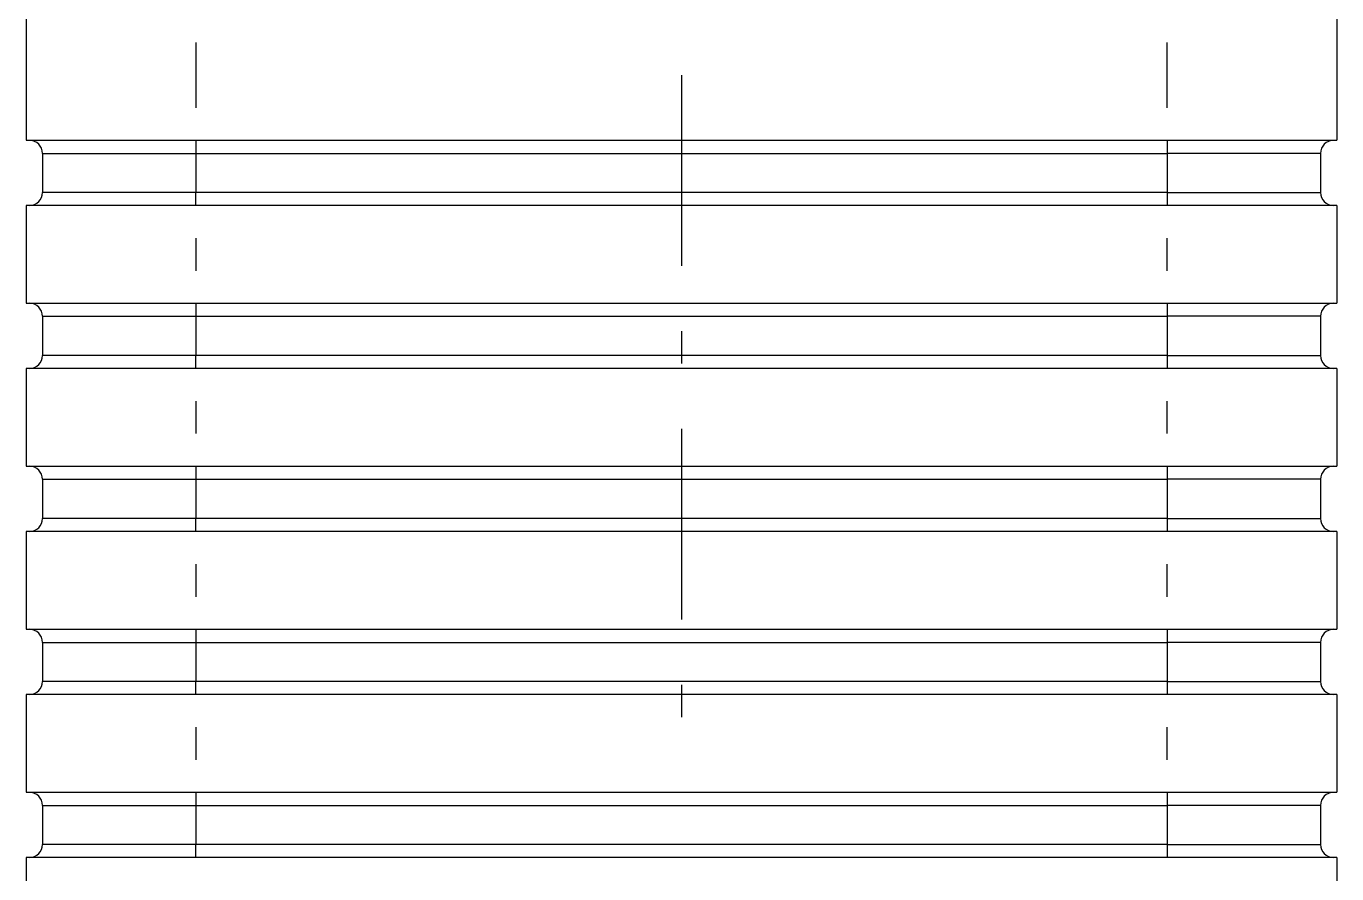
# Model space of a CAD drawing. Extents: x -194 to 239, y -574 to -265.
# Drawn here: x -147.39 to -133.7, y -439.38 to -430.53 of the extents above; entities that cross this region are included whole.
import ezdxf

# ---------------------------------------------------------------- set-up
doc = ezdxf.new("R2010")
doc.units = 0
doc.header["$LTSCALE"] = 0.5
doc.layers.add('1', color=7, linetype='CONTINUOUS')

msp = doc.modelspace()

# ---------------------------------------------------------------- linework, layer by layer
at = {"layer": '1', "linetype": 'Continuous'}
for p, q in [((-147.391, -430.358), (-147.391, -431.72)), ((-133.701, -430.358), (-133.701, -431.72)), ((-145.62, -430.699), (-145.62, -431.38)), ((-135.472, -431.38), (-135.472, -430.699)), ((-140.546, -431.039), (-140.546, -433.032)), ((-147.391, -431.72), (-147.384, -431.72)), ((-147.384, -431.72), (-147.361, -431.72)), ((-147.361, -431.72), (-147.324, -431.72)), ((-147.324, -431.72), (-147.272, -431.72)), ((-147.272, -431.72), (-147.206, -431.72)), ((-147.206, -431.72), (-147.126, -431.72)), ((-147.126, -431.72), (-147.034, -431.72)), ((-147.034, -431.72), (-146.929, -431.72)), ((-146.929, -431.72), (-146.813, -431.72)), ((-146.813, -431.72), (-146.688, -431.72)), ((-146.688, -431.72), (-146.553, -431.72)), ((-146.553, -431.72), (-146.41, -431.72)), ((-146.41, -431.72), (-146.26, -431.72)), ((-146.26, -431.72), (-146.105, -431.72)), ((-146.105, -431.72), (-145.946, -431.72)), ((-145.946, -431.72), (-145.784, -431.72)), ((-145.784, -431.72), (-145.62, -431.72)), ((-145.62, -431.72), (-135.472, -431.72)), ((-145.62, -431.72), (-145.62, -431.731)), ((-145.62, -431.731), (-145.62, -431.76)), ((-145.62, -431.76), (-145.62, -431.805)), ((-135.472, -431.72), (-135.309, -431.72)), ((-135.472, -431.72), (-135.472, -431.731)), ((-135.472, -431.731), (-135.472, -431.76)), ((-135.472, -431.76), (-135.472, -431.805)), ((-135.309, -431.72), (-135.147, -431.72)), ((-135.147, -431.72), (-134.988, -431.72)), ((-134.988, -431.72), (-134.833, -431.72)), ((-134.833, -431.72), (-134.683, -431.72)), ((-134.683, -431.72), (-134.54, -431.72)), ((-134.54, -431.72), (-134.405, -431.72)), ((-134.405, -431.72), (-134.279, -431.72)), ((-134.279, -431.72), (-134.164, -431.72)), ((-134.164, -431.72), (-134.059, -431.72)), ((-134.059, -431.72), (-133.967, -431.72)), ((-133.967, -431.72), (-133.887, -431.72)), ((-133.887, -431.72), (-133.821, -431.72)), ((-133.821, -431.72), (-133.769, -431.72)), ((-133.769, -431.72), (-133.732, -431.72)), ((-133.732, -431.72), (-133.709, -431.72)), ((-133.709, -431.72), (-133.701, -431.72)), ((-147.221, -431.857), (-147.221, -432.265)), ((-147.221, -431.857), (-147.213, -431.857)), ((-147.213, -431.857), (-147.19, -431.857)), ((-147.19, -431.857), (-147.152, -431.857)), ((-147.152, -431.857), (-147.099, -431.857)), ((-147.099, -431.857), (-147.032, -431.857)), ((-147.032, -431.857), (-146.951, -431.857)), ((-146.951, -431.857), (-146.858, -431.857)), ((-146.858, -431.857), (-146.752, -431.857)), ((-146.752, -431.857), (-146.636, -431.857)), ((-146.636, -431.857), (-146.51, -431.857)), ((-146.51, -431.857), (-146.375, -431.857)), ((-146.375, -431.857), (-146.233, -431.857)), ((-146.233, -431.857), (-146.085, -431.857)), ((-146.085, -431.857), (-145.933, -431.857)), ((-145.933, -431.857), (-145.777, -431.857)), ((-145.777, -431.857), (-145.62, -431.857)), ((-145.62, -431.805), (-145.62, -431.857)), ((-145.62, -431.857), (-135.472, -431.857)), ((-145.62, -431.857), (-145.62, -432.265)), ((-135.472, -431.805), (-135.472, -431.857)), ((-135.472, -431.857), (-135.472, -432.265)), ((-135.315, -431.857), (-135.472, -431.857)), ((-135.16, -431.857), (-135.315, -431.857)), ((-135.008, -431.857), (-135.16, -431.857)), ((-134.86, -431.857), (-135.008, -431.857)), ((-134.718, -431.857), (-134.86, -431.857)), ((-134.583, -431.857), (-134.718, -431.857)), ((-134.457, -431.857), (-134.583, -431.857)), ((-134.341, -431.857), (-134.457, -431.857)), ((-134.235, -431.857), (-134.341, -431.857)), ((-134.141, -431.857), (-134.235, -431.857)), ((-134.061, -431.857), (-134.141, -431.857)), ((-133.994, -431.857), (-134.061, -431.857)), ((-133.941, -431.857), (-133.994, -431.857)), ((-133.902, -431.857), (-133.941, -431.857)), ((-133.879, -431.857), (-133.902, -431.857)), ((-133.872, -431.857), (-133.879, -431.857)), ((-133.872, -431.857), (-133.872, -432.265)), ((-147.213, -432.265), (-147.221, -432.265)), ((-147.19, -432.265), (-147.213, -432.265)), ((-147.152, -432.265), (-147.19, -432.265)), ((-147.099, -432.265), (-147.152, -432.265)), ((-147.032, -432.265), (-147.099, -432.265)), ((-146.951, -432.265), (-147.032, -432.265)), ((-146.858, -432.265), (-146.951, -432.265)), ((-146.752, -432.265), (-146.858, -432.265)), ((-146.636, -432.265), (-146.752, -432.265)), ((-146.51, -432.265), (-146.636, -432.265)), ((-146.375, -432.265), (-146.51, -432.265)), ((-146.233, -432.265), (-146.375, -432.265)), ((-146.085, -432.265), (-146.233, -432.265)), ((-145.933, -432.265), (-146.085, -432.265)), ((-145.777, -432.265), (-145.933, -432.265)), ((-145.62, -432.265), (-145.777, -432.265)), ((-135.472, -432.265), (-145.62, -432.265)), ((-145.62, -432.317), (-145.62, -432.265)), ((-145.62, -432.362), (-145.62, -432.317)), ((-135.472, -432.265), (-135.315, -432.265)), ((-135.472, -432.265), (-135.472, -432.317)), ((-135.472, -432.317), (-135.472, -432.362)), ((-135.315, -432.265), (-135.16, -432.265)), ((-135.16, -432.265), (-135.008, -432.265)), ((-135.008, -432.265), (-134.86, -432.265)), ((-134.86, -432.265), (-134.718, -432.265)), ((-134.718, -432.265), (-134.583, -432.265)), ((-134.583, -432.265), (-134.457, -432.265)), ((-134.457, -432.265), (-134.341, -432.265)), ((-134.341, -432.265), (-134.235, -432.265)), ((-134.235, -432.265), (-134.141, -432.265)), ((-134.141, -432.265), (-134.061, -432.265)), ((-134.061, -432.265), (-133.994, -432.265)), ((-133.994, -432.265), (-133.941, -432.265)), ((-133.941, -432.265), (-133.902, -432.265)), ((-133.902, -432.265), (-133.879, -432.265)), ((-133.879, -432.265), (-133.872, -432.265)), ((-147.391, -432.402), (-147.391, -433.423)), ((-147.384, -432.402), (-147.391, -432.402)), ((-147.361, -432.402), (-147.384, -432.402)), ((-147.324, -432.402), (-147.361, -432.402)), ((-147.272, -432.402), (-147.324, -432.402)), ((-147.206, -432.402), (-147.272, -432.402)), ((-147.126, -432.402), (-147.206, -432.402)), ((-147.034, -432.402), (-147.126, -432.402)), ((-146.929, -432.402), (-147.034, -432.402)), ((-146.813, -432.402), (-146.929, -432.402)), ((-146.688, -432.402), (-146.813, -432.402)), ((-146.553, -432.402), (-146.688, -432.402)), ((-146.41, -432.402), (-146.553, -432.402)), ((-146.26, -432.402), (-146.41, -432.402)), ((-146.105, -432.402), (-146.26, -432.402)), ((-145.946, -432.402), (-146.105, -432.402)), ((-145.784, -432.402), (-145.946, -432.402)), ((-145.62, -432.402), (-145.784, -432.402)), ((-145.62, -432.391), (-145.62, -432.362)), ((-145.62, -432.402), (-145.62, -432.391)), ((-135.472, -432.402), (-145.62, -432.402)), ((-135.472, -432.362), (-135.472, -432.391)), ((-135.472, -432.391), (-135.472, -432.402)), ((-135.309, -432.402), (-135.472, -432.402)), ((-135.147, -432.402), (-135.309, -432.402)), ((-134.988, -432.402), (-135.147, -432.402)), ((-134.833, -432.402), (-134.988, -432.402)), ((-134.683, -432.402), (-134.833, -432.402)), ((-134.54, -432.402), (-134.683, -432.402)), ((-134.405, -432.402), (-134.54, -432.402)), ((-134.279, -432.402), (-134.405, -432.402)), ((-134.164, -432.402), (-134.279, -432.402)), ((-134.059, -432.402), (-134.164, -432.402)), ((-133.967, -432.402), (-134.059, -432.402)), ((-133.887, -432.402), (-133.967, -432.402)), ((-133.821, -432.402), (-133.887, -432.402)), ((-133.769, -432.402), (-133.821, -432.402)), ((-133.732, -432.402), (-133.769, -432.402)), ((-133.709, -432.402), (-133.732, -432.402)), ((-133.701, -432.402), (-133.709, -432.402)), ((-133.701, -432.402), (-133.701, -433.423)), ((-145.62, -432.742), (-145.62, -433.083)), ((-135.472, -433.083), (-135.472, -432.742)), ((-147.391, -433.423), (-147.384, -433.423)), ((-147.384, -433.423), (-147.361, -433.423)), ((-147.361, -433.423), (-147.324, -433.423)), ((-147.324, -433.423), (-147.272, -433.423)), ((-147.272, -433.423), (-147.206, -433.423)), ((-147.206, -433.423), (-147.126, -433.423)), ((-147.126, -433.423), (-147.034, -433.423)), ((-147.034, -433.423), (-146.929, -433.423)), ((-146.929, -433.423), (-146.813, -433.423)), ((-146.813, -433.423), (-146.688, -433.423)), ((-146.688, -433.423), (-146.553, -433.423)), ((-146.553, -433.423), (-146.41, -433.423)), ((-146.41, -433.423), (-146.26, -433.423)), ((-146.26, -433.423), (-146.105, -433.423)), ((-146.105, -433.423), (-145.946, -433.423)), ((-145.946, -433.423), (-145.784, -433.423)), ((-145.784, -433.423), (-145.62, -433.423)), ((-145.62, -433.423), (-135.472, -433.423)), ((-145.62, -433.423), (-145.62, -433.434)), ((-145.62, -433.434), (-145.62, -433.463)), ((-145.62, -433.463), (-145.62, -433.507)), ((-145.62, -433.507), (-145.62, -433.559)), ((-135.472, -433.423), (-135.309, -433.423)), ((-135.472, -433.423), (-135.472, -433.434)), ((-135.472, -433.434), (-135.472, -433.463)), ((-135.472, -433.463), (-135.472, -433.507)), ((-135.472, -433.507), (-135.472, -433.559)), ((-135.309, -433.423), (-135.147, -433.423)), ((-135.147, -433.423), (-134.988, -433.423)), ((-134.988, -433.423), (-134.833, -433.423)), ((-134.833, -433.423), (-134.683, -433.423)), ((-134.683, -433.423), (-134.54, -433.423)), ((-134.54, -433.423), (-134.405, -433.423)), ((-134.405, -433.423), (-134.279, -433.423)), ((-134.279, -433.423), (-134.164, -433.423)), ((-134.164, -433.423), (-134.059, -433.423)), ((-134.059, -433.423), (-133.967, -433.423)), ((-133.967, -433.423), (-133.887, -433.423)), ((-133.887, -433.423), (-133.821, -433.423)), ((-133.821, -433.423), (-133.769, -433.423)), ((-133.769, -433.423), (-133.732, -433.423)), ((-133.732, -433.423), (-133.709, -433.423)), ((-133.709, -433.423), (-133.701, -433.423)), ((-147.221, -433.559), (-147.221, -433.968)), ((-147.221, -433.559), (-147.213, -433.559)), ((-147.213, -433.559), (-147.19, -433.559)), ((-147.19, -433.559), (-147.152, -433.559)), ((-147.152, -433.559), (-147.099, -433.559)), ((-147.099, -433.559), (-147.032, -433.559)), ((-147.032, -433.559), (-146.951, -433.559)), ((-146.951, -433.559), (-146.858, -433.559)), ((-146.858, -433.559), (-146.752, -433.559)), ((-146.752, -433.559), (-146.636, -433.559)), ((-146.636, -433.559), (-146.51, -433.559)), ((-146.51, -433.559), (-146.375, -433.559)), ((-146.375, -433.559), (-146.233, -433.559)), ((-146.233, -433.559), (-146.085, -433.559)), ((-146.085, -433.559), (-145.933, -433.559)), ((-145.933, -433.559), (-145.777, -433.559)), ((-145.777, -433.559), (-145.62, -433.559)), ((-145.62, -433.559), (-135.472, -433.559)), ((-145.62, -433.559), (-145.62, -433.968)), ((-135.472, -433.559), (-135.472, -433.968)), ((-135.315, -433.559), (-135.472, -433.559)), ((-135.16, -433.559), (-135.315, -433.559)), ((-135.008, -433.559), (-135.16, -433.559)), ((-134.86, -433.559), (-135.008, -433.559)), ((-134.718, -433.559), (-134.86, -433.559)), ((-134.583, -433.559), (-134.718, -433.559)), ((-134.457, -433.559), (-134.583, -433.559)), ((-134.341, -433.559), (-134.457, -433.559)), ((-134.235, -433.559), (-134.341, -433.559)), ((-134.141, -433.559), (-134.235, -433.559)), ((-134.061, -433.559), (-134.141, -433.559)), ((-133.994, -433.559), (-134.061, -433.559)), ((-133.941, -433.559), (-133.994, -433.559)), ((-133.902, -433.559), (-133.941, -433.559)), ((-133.879, -433.559), (-133.902, -433.559)), ((-133.872, -433.559), (-133.879, -433.559)), ((-133.872, -433.559), (-133.872, -433.968)), ((-140.546, -433.713), (-140.546, -434.053)), ((-147.391, -434.104), (-147.391, -435.126)), ((-147.384, -434.104), (-147.391, -434.104)), ((-147.361, -434.104), (-147.384, -434.104)), ((-147.324, -434.104), (-147.361, -434.104)), ((-147.272, -434.104), (-147.324, -434.104)), ((-147.206, -434.104), (-147.272, -434.104)), ((-147.213, -433.968), (-147.221, -433.968)), ((-147.19, -433.968), (-147.213, -433.968)), ((-147.126, -434.104), (-147.206, -434.104)), ((-147.152, -433.968), (-147.19, -433.968)), ((-147.099, -433.968), (-147.152, -433.968)), ((-147.034, -434.104), (-147.126, -434.104)), ((-147.032, -433.968), (-147.099, -433.968)), ((-146.929, -434.104), (-147.034, -434.104)), ((-146.951, -433.968), (-147.032, -433.968)), ((-146.858, -433.968), (-146.951, -433.968)), ((-146.813, -434.104), (-146.929, -434.104)), ((-146.752, -433.968), (-146.858, -433.968)), ((-146.688, -434.104), (-146.813, -434.104)), ((-146.636, -433.968), (-146.752, -433.968)), ((-146.553, -434.104), (-146.688, -434.104)), ((-146.51, -433.968), (-146.636, -433.968)), ((-146.41, -434.104), (-146.553, -434.104)), ((-146.375, -433.968), (-146.51, -433.968)), ((-146.26, -434.104), (-146.41, -434.104)), ((-146.233, -433.968), (-146.375, -433.968)), ((-146.105, -434.104), (-146.26, -434.104)), ((-146.085, -433.968), (-146.233, -433.968)), ((-145.946, -434.104), (-146.105, -434.104)), ((-145.933, -433.968), (-146.085, -433.968)), ((-145.784, -434.104), (-145.946, -434.104)), ((-145.777, -433.968), (-145.933, -433.968)), ((-145.62, -434.104), (-145.784, -434.104)), ((-145.62, -433.968), (-145.777, -433.968)), ((-135.472, -433.968), (-145.62, -433.968)), ((-145.62, -434.02), (-145.62, -433.968)), ((-145.62, -434.064), (-145.62, -434.02)), ((-145.62, -434.094), (-145.62, -434.064)), ((-145.62, -434.104), (-145.62, -434.094)), ((-135.472, -434.104), (-145.62, -434.104)), ((-135.472, -433.968), (-135.315, -433.968)), ((-135.472, -433.968), (-135.472, -434.02)), ((-135.472, -434.02), (-135.472, -434.064)), ((-135.472, -434.064), (-135.472, -434.094)), ((-135.472, -434.094), (-135.472, -434.104)), ((-135.309, -434.104), (-135.472, -434.104)), ((-135.315, -433.968), (-135.16, -433.968)), ((-135.147, -434.104), (-135.309, -434.104)), ((-135.16, -433.968), (-135.008, -433.968)), ((-134.988, -434.104), (-135.147, -434.104)), ((-135.008, -433.968), (-134.86, -433.968)), ((-134.833, -434.104), (-134.988, -434.104)), ((-134.86, -433.968), (-134.718, -433.968)), ((-134.683, -434.104), (-134.833, -434.104)), ((-134.718, -433.968), (-134.583, -433.968)), ((-134.54, -434.104), (-134.683, -434.104)), ((-134.583, -433.968), (-134.457, -433.968)), ((-134.405, -434.104), (-134.54, -434.104)), ((-134.457, -433.968), (-134.341, -433.968)), ((-134.279, -434.104), (-134.405, -434.104)), ((-134.341, -433.968), (-134.235, -433.968)), ((-134.164, -434.104), (-134.279, -434.104)), ((-134.235, -433.968), (-134.141, -433.968)), ((-134.059, -434.104), (-134.164, -434.104)), ((-134.141, -433.968), (-134.061, -433.968)), ((-134.061, -433.968), (-133.994, -433.968)), ((-133.967, -434.104), (-134.059, -434.104)), ((-133.994, -433.968), (-133.941, -433.968)), ((-133.887, -434.104), (-133.967, -434.104)), ((-133.941, -433.968), (-133.902, -433.968)), ((-133.902, -433.968), (-133.879, -433.968)), ((-133.821, -434.104), (-133.887, -434.104)), ((-133.879, -433.968), (-133.872, -433.968)), ((-133.769, -434.104), (-133.821, -434.104)), ((-133.732, -434.104), (-133.769, -434.104)), ((-133.709, -434.104), (-133.732, -434.104)), ((-133.701, -434.104), (-133.709, -434.104)), ((-133.701, -434.104), (-133.701, -435.126)), ((-145.62, -434.445), (-145.62, -434.785)), ((-135.472, -434.785), (-135.472, -434.445)), ((-140.546, -434.734), (-140.546, -436.726)), ((-147.391, -435.126), (-147.384, -435.126)), ((-147.384, -435.126), (-147.361, -435.126)), ((-147.361, -435.126), (-147.324, -435.126)), ((-147.324, -435.126), (-147.272, -435.126)), ((-147.272, -435.126), (-147.206, -435.126)), ((-147.206, -435.126), (-147.126, -435.126)), ((-147.126, -435.126), (-147.034, -435.126)), ((-147.034, -435.126), (-146.929, -435.126)), ((-146.929, -435.126), (-146.813, -435.126)), ((-146.813, -435.126), (-146.688, -435.126)), ((-146.688, -435.126), (-146.553, -435.126)), ((-146.553, -435.126), (-146.41, -435.126)), ((-146.41, -435.126), (-146.26, -435.126)), ((-146.26, -435.126), (-146.105, -435.126)), ((-146.105, -435.126), (-145.946, -435.126)), ((-145.946, -435.126), (-145.784, -435.126)), ((-145.784, -435.126), (-145.62, -435.126)), ((-145.62, -435.126), (-135.472, -435.126)), ((-145.62, -435.126), (-145.62, -435.136)), ((-145.62, -435.136), (-145.62, -435.166)), ((-145.62, -435.166), (-145.62, -435.21)), ((-135.472, -435.126), (-135.309, -435.126)), ((-135.472, -435.126), (-135.472, -435.136)), ((-135.472, -435.136), (-135.472, -435.166)), ((-135.472, -435.166), (-135.472, -435.21)), ((-135.309, -435.126), (-135.147, -435.126)), ((-135.147, -435.126), (-134.988, -435.126)), ((-134.988, -435.126), (-134.833, -435.126)), ((-134.833, -435.126), (-134.683, -435.126)), ((-134.683, -435.126), (-134.54, -435.126)), ((-134.54, -435.126), (-134.405, -435.126)), ((-134.405, -435.126), (-134.279, -435.126)), ((-134.279, -435.126), (-134.164, -435.126)), ((-134.164, -435.126), (-134.059, -435.126)), ((-134.059, -435.126), (-133.967, -435.126)), ((-133.967, -435.126), (-133.887, -435.126)), ((-133.887, -435.126), (-133.821, -435.126)), ((-133.821, -435.126), (-133.769, -435.126)), ((-133.769, -435.126), (-133.732, -435.126)), ((-133.732, -435.126), (-133.709, -435.126)), ((-133.709, -435.126), (-133.701, -435.126)), ((-147.221, -435.262), (-147.221, -435.671)), ((-147.221, -435.262), (-147.213, -435.262)), ((-147.213, -435.262), (-147.19, -435.262)), ((-147.19, -435.262), (-147.152, -435.262)), ((-147.152, -435.262), (-147.099, -435.262)), ((-147.099, -435.262), (-147.032, -435.262)), ((-147.032, -435.262), (-146.951, -435.262)), ((-146.951, -435.262), (-146.858, -435.262)), ((-146.858, -435.262), (-146.752, -435.262)), ((-146.752, -435.262), (-146.636, -435.262)), ((-146.636, -435.262), (-146.51, -435.262)), ((-146.51, -435.262), (-146.375, -435.262)), ((-146.375, -435.262), (-146.233, -435.262)), ((-146.233, -435.262), (-146.085, -435.262)), ((-146.085, -435.262), (-145.933, -435.262)), ((-145.933, -435.262), (-145.777, -435.262)), ((-145.777, -435.262), (-145.62, -435.262)), ((-145.62, -435.21), (-145.62, -435.262)), ((-145.62, -435.262), (-135.472, -435.262)), ((-145.62, -435.262), (-145.62, -435.671)), ((-135.472, -435.21), (-135.472, -435.262)), ((-135.472, -435.262), (-135.472, -435.671)), ((-135.315, -435.262), (-135.472, -435.262)), ((-135.16, -435.262), (-135.315, -435.262)), ((-135.008, -435.262), (-135.16, -435.262)), ((-134.86, -435.262), (-135.008, -435.262)), ((-134.718, -435.262), (-134.86, -435.262)), ((-134.583, -435.262), (-134.718, -435.262)), ((-134.457, -435.262), (-134.583, -435.262)), ((-134.341, -435.262), (-134.457, -435.262)), ((-134.235, -435.262), (-134.341, -435.262)), ((-134.141, -435.262), (-134.235, -435.262)), ((-134.061, -435.262), (-134.141, -435.262)), ((-133.994, -435.262), (-134.061, -435.262)), ((-133.941, -435.262), (-133.994, -435.262)), ((-133.902, -435.262), (-133.941, -435.262)), ((-133.879, -435.262), (-133.902, -435.262)), ((-133.872, -435.262), (-133.879, -435.262)), ((-133.872, -435.262), (-133.872, -435.671)), ((-147.213, -435.671), (-147.221, -435.671)), ((-147.19, -435.671), (-147.213, -435.671)), ((-147.152, -435.671), (-147.19, -435.671)), ((-147.099, -435.671), (-147.152, -435.671)), ((-147.032, -435.671), (-147.099, -435.671)), ((-146.951, -435.671), (-147.032, -435.671)), ((-146.858, -435.671), (-146.951, -435.671)), ((-146.752, -435.671), (-146.858, -435.671)), ((-146.636, -435.671), (-146.752, -435.671)), ((-146.51, -435.671), (-146.636, -435.671)), ((-146.375, -435.671), (-146.51, -435.671)), ((-146.233, -435.671), (-146.375, -435.671)), ((-146.085, -435.671), (-146.233, -435.671)), ((-145.933, -435.671), (-146.085, -435.671)), ((-145.777, -435.671), (-145.933, -435.671)), ((-145.62, -435.671), (-145.777, -435.671)), ((-135.472, -435.671), (-145.62, -435.671)), ((-145.62, -435.723), (-145.62, -435.671)), ((-145.62, -435.767), (-145.62, -435.723)), ((-135.472, -435.671), (-135.315, -435.671)), ((-135.472, -435.671), (-135.472, -435.723)), ((-135.472, -435.723), (-135.472, -435.767)), ((-135.315, -435.671), (-135.16, -435.671)), ((-135.16, -435.671), (-135.008, -435.671)), ((-135.008, -435.671), (-134.86, -435.671)), ((-134.86, -435.671), (-134.718, -435.671)), ((-134.718, -435.671), (-134.583, -435.671)), ((-134.583, -435.671), (-134.457, -435.671)), ((-134.457, -435.671), (-134.341, -435.671)), ((-134.341, -435.671), (-134.235, -435.671)), ((-134.235, -435.671), (-134.141, -435.671)), ((-134.141, -435.671), (-134.061, -435.671)), ((-134.061, -435.671), (-133.994, -435.671)), ((-133.994, -435.671), (-133.941, -435.671)), ((-133.941, -435.671), (-133.902, -435.671)), ((-133.902, -435.671), (-133.879, -435.671)), ((-133.879, -435.671), (-133.872, -435.671)), ((-147.391, -435.807), (-147.391, -436.829)), ((-147.384, -435.807), (-147.391, -435.807)), ((-147.361, -435.807), (-147.384, -435.807)), ((-147.324, -435.807), (-147.361, -435.807)), ((-147.272, -435.807), (-147.324, -435.807)), ((-147.206, -435.807), (-147.272, -435.807)), ((-147.126, -435.807), (-147.206, -435.807)), ((-147.034, -435.807), (-147.126, -435.807)), ((-146.929, -435.807), (-147.034, -435.807)), ((-146.813, -435.807), (-146.929, -435.807)), ((-146.688, -435.807), (-146.813, -435.807)), ((-146.553, -435.807), (-146.688, -435.807)), ((-146.41, -435.807), (-146.553, -435.807)), ((-146.26, -435.807), (-146.41, -435.807)), ((-146.105, -435.807), (-146.26, -435.807)), ((-145.946, -435.807), (-146.105, -435.807)), ((-145.784, -435.807), (-145.946, -435.807)), ((-145.62, -435.807), (-145.784, -435.807)), ((-145.62, -435.797), (-145.62, -435.767)), ((-145.62, -435.807), (-145.62, -435.797)), ((-135.472, -435.807), (-145.62, -435.807)), ((-135.472, -435.767), (-135.472, -435.797)), ((-135.472, -435.797), (-135.472, -435.807)), ((-135.309, -435.807), (-135.472, -435.807)), ((-135.147, -435.807), (-135.309, -435.807)), ((-134.988, -435.807), (-135.147, -435.807)), ((-134.833, -435.807), (-134.988, -435.807)), ((-134.683, -435.807), (-134.833, -435.807)), ((-134.54, -435.807), (-134.683, -435.807)), ((-134.405, -435.807), (-134.54, -435.807)), ((-134.279, -435.807), (-134.405, -435.807)), ((-134.164, -435.807), (-134.279, -435.807)), ((-134.059, -435.807), (-134.164, -435.807)), ((-133.967, -435.807), (-134.059, -435.807)), ((-133.887, -435.807), (-133.967, -435.807)), ((-133.821, -435.807), (-133.887, -435.807)), ((-133.769, -435.807), (-133.821, -435.807)), ((-133.732, -435.807), (-133.769, -435.807)), ((-133.709, -435.807), (-133.732, -435.807)), ((-133.701, -435.807), (-133.709, -435.807)), ((-133.701, -435.807), (-133.701, -436.829)), ((-145.62, -436.148), (-145.62, -436.488)), ((-135.472, -436.488), (-135.472, -436.148)), ((-147.391, -436.829), (-147.384, -436.829)), ((-147.384, -436.829), (-147.361, -436.829)), ((-147.361, -436.829), (-147.324, -436.829)), ((-147.324, -436.829), (-147.272, -436.829)), ((-147.272, -436.829), (-147.206, -436.829)), ((-147.206, -436.829), (-147.126, -436.829)), ((-147.126, -436.829), (-147.034, -436.829)), ((-147.034, -436.829), (-146.929, -436.829)), ((-146.929, -436.829), (-146.813, -436.829)), ((-146.813, -436.829), (-146.688, -436.829)), ((-146.688, -436.829), (-146.553, -436.829)), ((-146.553, -436.829), (-146.41, -436.829)), ((-146.41, -436.829), (-146.26, -436.829)), ((-146.26, -436.829), (-146.105, -436.829)), ((-146.105, -436.829), (-145.946, -436.829)), ((-145.946, -436.829), (-145.784, -436.829)), ((-145.784, -436.829), (-145.62, -436.829)), ((-145.62, -436.829), (-135.472, -436.829)), ((-145.62, -436.829), (-145.62, -436.839)), ((-145.62, -436.839), (-145.62, -436.869)), ((-135.472, -436.829), (-135.309, -436.829)), ((-135.472, -436.829), (-135.472, -436.839)), ((-135.472, -436.839), (-135.472, -436.869)), ((-135.309, -436.829), (-135.147, -436.829)), ((-135.147, -436.829), (-134.988, -436.829)), ((-134.988, -436.829), (-134.833, -436.829)), ((-134.833, -436.829), (-134.683, -436.829)), ((-134.683, -436.829), (-134.54, -436.829)), ((-134.54, -436.829), (-134.405, -436.829)), ((-134.405, -436.829), (-134.279, -436.829)), ((-134.279, -436.829), (-134.164, -436.829)), ((-134.164, -436.829), (-134.059, -436.829)), ((-134.059, -436.829), (-133.967, -436.829)), ((-133.967, -436.829), (-133.887, -436.829)), ((-133.887, -436.829), (-133.821, -436.829)), ((-133.821, -436.829), (-133.769, -436.829)), ((-133.769, -436.829), (-133.732, -436.829)), ((-133.732, -436.829), (-133.709, -436.829)), ((-133.709, -436.829), (-133.701, -436.829)), ((-147.221, -436.965), (-147.221, -437.373)), ((-147.221, -436.965), (-147.213, -436.965)), ((-147.213, -436.965), (-147.19, -436.965)), ((-147.19, -436.965), (-147.152, -436.965)), ((-147.152, -436.965), (-147.099, -436.965)), ((-147.099, -436.965), (-147.032, -436.965)), ((-147.032, -436.965), (-146.951, -436.965)), ((-146.951, -436.965), (-146.858, -436.965)), ((-146.858, -436.965), (-146.752, -436.965)), ((-146.752, -436.965), (-146.636, -436.965)), ((-146.636, -436.965), (-146.51, -436.965)), ((-146.51, -436.965), (-146.375, -436.965)), ((-146.375, -436.965), (-146.233, -436.965)), ((-146.233, -436.965), (-146.085, -436.965)), ((-146.085, -436.965), (-145.933, -436.965)), ((-145.933, -436.965), (-145.777, -436.965)), ((-145.777, -436.965), (-145.62, -436.965)), ((-145.62, -436.869), (-145.62, -436.913)), ((-145.62, -436.913), (-145.62, -436.965)), ((-145.62, -436.965), (-135.472, -436.965)), ((-145.62, -436.965), (-145.62, -437.373)), ((-135.472, -436.869), (-135.472, -436.913)), ((-135.472, -436.913), (-135.472, -436.965)), ((-135.472, -436.965), (-135.472, -437.373)), ((-135.315, -436.965), (-135.472, -436.965)), ((-135.16, -436.965), (-135.315, -436.965)), ((-135.008, -436.965), (-135.16, -436.965)), ((-134.86, -436.965), (-135.008, -436.965)), ((-134.718, -436.965), (-134.86, -436.965)), ((-134.583, -436.965), (-134.718, -436.965)), ((-134.457, -436.965), (-134.583, -436.965)), ((-134.341, -436.965), (-134.457, -436.965)), ((-134.235, -436.965), (-134.341, -436.965)), ((-134.141, -436.965), (-134.235, -436.965)), ((-134.061, -436.965), (-134.141, -436.965)), ((-133.994, -436.965), (-134.061, -436.965)), ((-133.941, -436.965), (-133.994, -436.965)), ((-133.902, -436.965), (-133.941, -436.965)), ((-133.879, -436.965), (-133.902, -436.965)), ((-133.872, -436.965), (-133.879, -436.965)), ((-133.872, -436.965), (-133.872, -437.373)), ((-147.213, -437.373), (-147.221, -437.373)), ((-147.19, -437.373), (-147.213, -437.373)), ((-147.152, -437.373), (-147.19, -437.373)), ((-147.099, -437.373), (-147.152, -437.373)), ((-147.032, -437.373), (-147.099, -437.373)), ((-146.951, -437.373), (-147.032, -437.373)), ((-146.858, -437.373), (-146.951, -437.373)), ((-146.752, -437.373), (-146.858, -437.373)), ((-146.636, -437.373), (-146.752, -437.373)), ((-146.51, -437.373), (-146.636, -437.373)), ((-146.375, -437.373), (-146.51, -437.373)), ((-146.233, -437.373), (-146.375, -437.373)), ((-146.085, -437.373), (-146.233, -437.373)), ((-145.933, -437.373), (-146.085, -437.373)), ((-145.777, -437.373), (-145.933, -437.373)), ((-145.62, -437.373), (-145.777, -437.373)), ((-135.472, -437.373), (-145.62, -437.373)), ((-145.62, -437.426), (-145.62, -437.373)), ((-135.472, -437.373), (-135.315, -437.373)), ((-135.472, -437.373), (-135.472, -437.426)), ((-135.315, -437.373), (-135.16, -437.373)), ((-135.16, -437.373), (-135.008, -437.373)), ((-135.008, -437.373), (-134.86, -437.373)), ((-134.86, -437.373), (-134.718, -437.373)), ((-134.718, -437.373), (-134.583, -437.373)), ((-134.583, -437.373), (-134.457, -437.373)), ((-134.457, -437.373), (-134.341, -437.373)), ((-134.341, -437.373), (-134.235, -437.373)), ((-134.235, -437.373), (-134.141, -437.373)), ((-134.141, -437.373), (-134.061, -437.373)), ((-134.061, -437.373), (-133.994, -437.373)), ((-133.994, -437.373), (-133.941, -437.373)), ((-133.941, -437.373), (-133.902, -437.373)), ((-133.902, -437.373), (-133.879, -437.373)), ((-133.879, -437.373), (-133.872, -437.373)), ((-147.391, -437.51), (-147.391, -438.531)), ((-147.384, -437.51), (-147.391, -437.51)), ((-147.361, -437.51), (-147.384, -437.51)), ((-147.324, -437.51), (-147.361, -437.51)), ((-147.272, -437.51), (-147.324, -437.51)), ((-147.206, -437.51), (-147.272, -437.51)), ((-147.126, -437.51), (-147.206, -437.51)), ((-147.034, -437.51), (-147.126, -437.51)), ((-146.929, -437.51), (-147.034, -437.51)), ((-146.813, -437.51), (-146.929, -437.51)), ((-146.688, -437.51), (-146.813, -437.51)), ((-146.553, -437.51), (-146.688, -437.51)), ((-146.41, -437.51), (-146.553, -437.51)), ((-146.26, -437.51), (-146.41, -437.51)), ((-146.105, -437.51), (-146.26, -437.51)), ((-145.946, -437.51), (-146.105, -437.51)), ((-145.784, -437.51), (-145.946, -437.51)), ((-145.62, -437.51), (-145.784, -437.51)), ((-145.62, -437.47), (-145.62, -437.426)), ((-145.62, -437.499), (-145.62, -437.47)), ((-145.62, -437.51), (-145.62, -437.499)), ((-135.472, -437.51), (-145.62, -437.51)), ((-140.546, -437.408), (-140.546, -437.748)), ((-135.472, -437.426), (-135.472, -437.47)), ((-135.472, -437.47), (-135.472, -437.499)), ((-135.472, -437.499), (-135.472, -437.51)), ((-135.309, -437.51), (-135.472, -437.51)), ((-135.147, -437.51), (-135.309, -437.51)), ((-134.988, -437.51), (-135.147, -437.51)), ((-134.833, -437.51), (-134.988, -437.51)), ((-134.683, -437.51), (-134.833, -437.51)), ((-134.54, -437.51), (-134.683, -437.51)), ((-134.405, -437.51), (-134.54, -437.51)), ((-134.279, -437.51), (-134.405, -437.51)), ((-134.164, -437.51), (-134.279, -437.51)), ((-134.059, -437.51), (-134.164, -437.51)), ((-133.967, -437.51), (-134.059, -437.51)), ((-133.887, -437.51), (-133.967, -437.51)), ((-133.821, -437.51), (-133.887, -437.51)), ((-133.769, -437.51), (-133.821, -437.51)), ((-133.732, -437.51), (-133.769, -437.51)), ((-133.709, -437.51), (-133.732, -437.51)), ((-133.701, -437.51), (-133.709, -437.51)), ((-133.701, -437.51), (-133.701, -438.531)), ((-145.62, -437.85), (-145.62, -438.191)), ((-135.472, -438.191), (-135.472, -437.85)), ((-147.391, -438.531), (-147.384, -438.531)), ((-147.384, -438.531), (-147.361, -438.531)), ((-147.361, -438.531), (-147.324, -438.531)), ((-147.324, -438.531), (-147.272, -438.531)), ((-147.272, -438.531), (-147.206, -438.531)), ((-147.206, -438.531), (-147.126, -438.531)), ((-147.126, -438.531), (-147.034, -438.531)), ((-147.034, -438.531), (-146.929, -438.531)), ((-146.929, -438.531), (-146.813, -438.531)), ((-146.813, -438.531), (-146.688, -438.531)), ((-146.688, -438.531), (-146.553, -438.531)), ((-146.553, -438.531), (-146.41, -438.531)), ((-146.41, -438.531), (-146.26, -438.531)), ((-146.26, -438.531), (-146.105, -438.531)), ((-146.105, -438.531), (-145.946, -438.531)), ((-145.946, -438.531), (-145.784, -438.531)), ((-145.784, -438.531), (-145.62, -438.531)), ((-145.62, -438.531), (-135.472, -438.531)), ((-145.62, -438.531), (-145.62, -438.542)), ((-145.62, -438.542), (-145.62, -438.571)), ((-145.62, -438.571), (-145.62, -438.615)), ((-145.62, -438.615), (-145.62, -438.668)), ((-135.472, -438.531), (-135.309, -438.531)), ((-135.472, -438.531), (-135.472, -438.542)), ((-135.472, -438.542), (-135.472, -438.571)), ((-135.472, -438.571), (-135.472, -438.615)), ((-135.472, -438.615), (-135.472, -438.668)), ((-135.309, -438.531), (-135.147, -438.531)), ((-135.147, -438.531), (-134.988, -438.531)), ((-134.988, -438.531), (-134.833, -438.531)), ((-134.833, -438.531), (-134.683, -438.531)), ((-134.683, -438.531), (-134.54, -438.531)), ((-134.54, -438.531), (-134.405, -438.531)), ((-134.405, -438.531), (-134.279, -438.531)), ((-134.279, -438.531), (-134.164, -438.531)), ((-134.164, -438.531), (-134.059, -438.531)), ((-134.059, -438.531), (-133.967, -438.531)), ((-133.967, -438.531), (-133.887, -438.531)), ((-133.887, -438.531), (-133.821, -438.531)), ((-133.821, -438.531), (-133.769, -438.531)), ((-133.769, -438.531), (-133.732, -438.531)), ((-133.732, -438.531), (-133.709, -438.531)), ((-133.709, -438.531), (-133.701, -438.531)), ((-147.221, -438.668), (-147.221, -439.076)), ((-147.221, -438.668), (-147.213, -438.668)), ((-147.213, -438.668), (-147.19, -438.668)), ((-147.19, -438.668), (-147.152, -438.668)), ((-147.152, -438.668), (-147.099, -438.668)), ((-147.099, -438.668), (-147.032, -438.668)), ((-147.032, -438.668), (-146.951, -438.668)), ((-146.951, -438.668), (-146.858, -438.668)), ((-146.858, -438.668), (-146.752, -438.668)), ((-146.752, -438.668), (-146.636, -438.668)), ((-146.636, -438.668), (-146.51, -438.668)), ((-146.51, -438.668), (-146.375, -438.668)), ((-146.375, -438.668), (-146.233, -438.668)), ((-146.233, -438.668), (-146.085, -438.668)), ((-146.085, -438.668), (-145.933, -438.668)), ((-145.933, -438.668), (-145.777, -438.668)), ((-145.777, -438.668), (-145.62, -438.668)), ((-145.62, -438.668), (-135.472, -438.668)), ((-145.62, -438.668), (-145.62, -439.076)), ((-135.472, -438.668), (-135.472, -439.076)), ((-135.315, -438.668), (-135.472, -438.668)), ((-135.16, -438.668), (-135.315, -438.668)), ((-135.008, -438.668), (-135.16, -438.668)), ((-134.86, -438.668), (-135.008, -438.668)), ((-134.718, -438.668), (-134.86, -438.668)), ((-134.583, -438.668), (-134.718, -438.668)), ((-134.457, -438.668), (-134.583, -438.668)), ((-134.341, -438.668), (-134.457, -438.668)), ((-134.235, -438.668), (-134.341, -438.668)), ((-134.141, -438.668), (-134.235, -438.668)), ((-134.061, -438.668), (-134.141, -438.668)), ((-133.994, -438.668), (-134.061, -438.668)), ((-133.941, -438.668), (-133.994, -438.668)), ((-133.902, -438.668), (-133.941, -438.668)), ((-133.879, -438.668), (-133.902, -438.668)), ((-133.872, -438.668), (-133.879, -438.668)), ((-133.872, -438.668), (-133.872, -439.076)), ((-147.213, -439.076), (-147.221, -439.076)), ((-147.19, -439.076), (-147.213, -439.076)), ((-147.152, -439.076), (-147.19, -439.076)), ((-147.099, -439.076), (-147.152, -439.076)), ((-147.032, -439.076), (-147.099, -439.076)), ((-146.951, -439.076), (-147.032, -439.076)), ((-146.858, -439.076), (-146.951, -439.076)), ((-146.752, -439.076), (-146.858, -439.076)), ((-146.636, -439.076), (-146.752, -439.076)), ((-146.51, -439.076), (-146.636, -439.076)), ((-146.375, -439.076), (-146.51, -439.076)), ((-146.233, -439.076), (-146.375, -439.076)), ((-146.085, -439.076), (-146.233, -439.076)), ((-145.933, -439.076), (-146.085, -439.076)), ((-145.777, -439.076), (-145.933, -439.076)), ((-145.62, -439.076), (-145.777, -439.076)), ((-135.472, -439.076), (-145.62, -439.076)), ((-145.62, -439.128), (-145.62, -439.076)), ((-145.62, -439.173), (-145.62, -439.128)), ((-135.472, -439.076), (-135.315, -439.076)), ((-135.472, -439.076), (-135.472, -439.128)), ((-135.472, -439.128), (-135.472, -439.173)), ((-135.315, -439.076), (-135.16, -439.076)), ((-135.16, -439.076), (-135.008, -439.076)), ((-135.008, -439.076), (-134.86, -439.076)), ((-134.86, -439.076), (-134.718, -439.076)), ((-134.718, -439.076), (-134.583, -439.076)), ((-134.583, -439.076), (-134.457, -439.076)), ((-134.457, -439.076), (-134.341, -439.076)), ((-134.341, -439.076), (-134.235, -439.076)), ((-134.235, -439.076), (-134.141, -439.076)), ((-134.141, -439.076), (-134.061, -439.076)), ((-134.061, -439.076), (-133.994, -439.076)), ((-133.994, -439.076), (-133.941, -439.076)), ((-133.941, -439.076), (-133.902, -439.076)), ((-133.902, -439.076), (-133.879, -439.076)), ((-133.879, -439.076), (-133.872, -439.076)), ((-147.391, -439.212), (-147.391, -449.429)), ((-147.384, -439.212), (-147.391, -439.212)), ((-147.361, -439.212), (-147.384, -439.212)), ((-147.324, -439.212), (-147.361, -439.212)), ((-147.272, -439.212), (-147.324, -439.212)), ((-147.206, -439.212), (-147.272, -439.212)), ((-147.126, -439.212), (-147.206, -439.212)), ((-147.034, -439.212), (-147.126, -439.212)), ((-146.929, -439.212), (-147.034, -439.212)), ((-146.813, -439.212), (-146.929, -439.212)), ((-146.688, -439.212), (-146.813, -439.212)), ((-146.553, -439.212), (-146.688, -439.212)), ((-146.41, -439.212), (-146.553, -439.212)), ((-146.26, -439.212), (-146.41, -439.212)), ((-146.105, -439.212), (-146.26, -439.212)), ((-145.946, -439.212), (-146.105, -439.212)), ((-145.784, -439.212), (-145.946, -439.212)), ((-145.62, -439.212), (-145.784, -439.212)), ((-145.62, -439.202), (-145.62, -439.173)), ((-145.62, -439.212), (-145.62, -439.202)), ((-135.472, -439.212), (-145.62, -439.212)), ((-135.472, -439.173), (-135.472, -439.202)), ((-135.472, -439.202), (-135.472, -439.212)), ((-135.309, -439.212), (-135.472, -439.212)), ((-135.147, -439.212), (-135.309, -439.212)), ((-134.988, -439.212), (-135.147, -439.212)), ((-134.833, -439.212), (-134.988, -439.212)), ((-134.683, -439.212), (-134.833, -439.212)), ((-134.54, -439.212), (-134.683, -439.212)), ((-134.405, -439.212), (-134.54, -439.212)), ((-134.279, -439.212), (-134.405, -439.212)), ((-134.164, -439.212), (-134.279, -439.212)), ((-134.059, -439.212), (-134.164, -439.212)), ((-133.967, -439.212), (-134.059, -439.212)), ((-133.887, -439.212), (-133.967, -439.212)), ((-133.821, -439.212), (-133.887, -439.212)), ((-133.769, -439.212), (-133.821, -439.212)), ((-133.732, -439.212), (-133.769, -439.212)), ((-133.709, -439.212), (-133.732, -439.212)), ((-133.701, -439.212), (-133.709, -439.212)), ((-133.701, -439.212), (-133.701, -449.429))]:
    msp.add_line(p, q, dxfattribs=at)
for centre, start, end in [((-147.357, -431.857), 0, 90), ((-133.736, -431.857), 90, 180), ((-147.357, -432.265), 270, 0), ((-133.736, -432.265), 180, 270), ((-147.357, -433.559), 0, 90), ((-133.736, -433.559), 90, 180), ((-147.357, -433.968), 270, 0), ((-133.736, -433.968), 180, 270), ((-147.357, -435.262), 0, 90), ((-133.736, -435.262), 90, 180), ((-147.357, -435.671), 270, 0), ((-133.736, -435.671), 180, 270), ((-147.357, -436.965), 0, 90), ((-133.736, -436.965), 90, 180), ((-147.357, -437.373), 270, 0), ((-133.736, -437.373), 180, 270), ((-147.357, -438.668), 0, 90), ((-133.736, -438.668), 90, 180), ((-147.357, -439.076), 270, 0), ((-133.736, -439.076), 180, 270)]:
    msp.add_arc(centre, 0.136, start, end, dxfattribs=at)

doc.saveas('drawing.dxf')
